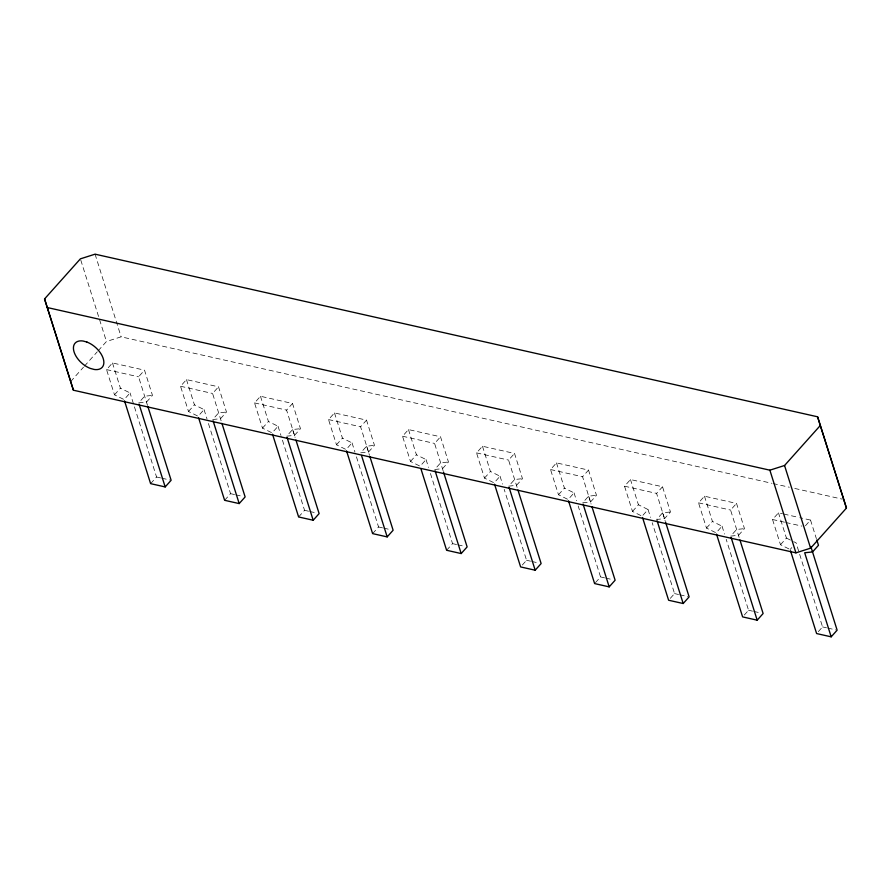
<?xml version="1.0" encoding="UTF-8"?>
<svg xmlns="http://www.w3.org/2000/svg" width="891" height="891" viewBox="0 0 891 891"><rect width="100%" height="100%" fill="white"/><g stroke="black" fill="none" stroke-linecap="round" stroke-linejoin="round"><path stroke-width="0.67" stroke-dasharray="4.46 3.34" d="M70.612 381.604L83.476 367.203M84.4 366.179L97.264 351.789M98.177 350.764L106.452 341.509L121.131 336.831L771.673 483.256M112.478 362.949L120.43 388.175L130.053 392.942L124.116 399.591L114.493 394.813L106.541 369.598L112.478 362.949L144.52 370.166L152.472 395.381L146.536 402.03L138.684 402.866L144.62 396.217L152.472 395.381M114.493 394.813L120.43 388.175M147.516 405.416L138.584 376.815L144.52 370.166M186.475 379.611L194.427 404.826L204.05 409.593L198.114 416.242L188.491 411.475L180.539 386.26L186.475 379.611L218.529 386.828L226.481 412.043L220.534 418.692L212.682 419.516L218.618 412.878L226.481 412.043M188.491 411.475L194.427 404.826M221.102 420.752L212.581 393.466L218.529 386.828M150.612 483.646L156.56 477.008L130.053 392.942M260.473 396.261L268.425 421.488L278.048 426.254L272.111 432.903L262.489 428.125L254.536 402.91L260.473 396.261L292.526 403.478L300.479 428.694L294.531 435.343L286.679 436.178L292.616 429.529L300.479 428.694M262.489 428.125L268.425 421.488M294.531 435.343L286.59 410.127L292.526 403.478M224.621 500.308L230.557 493.659L207.369 420.106M334.481 412.923L342.434 438.138L352.056 442.905L346.109 449.554L336.486 444.787L328.534 419.572L334.481 412.923L366.524 420.14L374.476 445.355L368.54 452.004L360.677 452.828L366.624 446.191L374.476 445.355M336.486 444.787L342.434 438.138M368.54 452.004L360.588 426.778L366.524 420.14M298.619 516.958L304.555 510.32L281.367 436.757M408.479 429.573L416.431 454.8L426.054 459.567L420.118 466.216L410.484 461.438L402.543 436.222L408.479 429.573L440.522 436.79L448.474 462.006L442.537 468.655L434.674 469.49L440.622 462.841L448.474 462.006M410.484 461.438L416.431 454.8M443.105 470.726L434.585 443.44L440.522 436.79M372.616 533.62L378.552 526.971L355.364 453.419M482.476 446.235L490.429 471.45L500.051 476.217L494.115 482.866L484.492 478.099L476.54 452.884L482.476 446.235L514.53 453.452L522.471 478.667L516.535 485.317L508.683 486.141L514.619 479.503L522.471 478.667M484.492 478.099L490.429 471.45M517.103 487.377L508.583 460.09L514.53 453.452M446.614 550.27L452.561 543.633L430.197 472.698M556.474 462.886L564.426 488.112L574.049 492.879L568.113 499.528L558.49 494.75L550.538 469.535L556.474 462.886L588.528 470.103L596.48 495.318L590.533 501.967L582.681 502.802L588.617 496.153L596.48 495.318M558.49 494.75L564.426 488.112M590.533 501.967L582.58 476.752L588.528 470.103M522.315 565.028L526.559 560.283L504.195 489.359M640.907 515.588L632.487 511.412L624.535 486.196L630.483 479.547L662.525 486.764L670.477 511.98L664.541 518.629L656.678 519.453L662.614 512.815L670.477 511.98M632.487 511.412L638.424 504.763L630.483 479.547M664.541 518.629L656.589 493.402L662.525 486.764M642.957 515.232L648.058 509.529L638.424 504.763M595.466 582.636L600.556 576.945L578.192 506.01M704.48 496.198L712.432 521.424L722.055 526.191L716.108 532.84L706.485 528.062L698.533 502.847L704.48 496.198L736.523 503.415L744.475 528.63L738.539 535.279L730.676 536.115L736.623 529.466L744.475 528.63M706.485 528.062L712.432 521.424M739.107 537.351L730.587 510.064L736.523 503.415M670.31 598.34L674.554 593.595L652.19 522.672M788.914 548.901L780.494 544.724L772.542 519.509L778.478 512.86L782.487 513.762M780.494 544.724L786.43 538.075L778.478 512.86M805.431 525.768L810.52 520.077L799.84 517.671M790.117 549.491L791.809 547.597M744.319 615.002L748.563 610.257L726.198 539.322M818.317 631.652L822.56 626.908L796.053 542.842L793.647 541.65M773.032 483.557L789.326 487.232M794.761 488.446L842.296 499.149M783.824 514.062L798.503 517.37M106.541 369.598L138.584 376.815M180.539 386.26L212.581 393.466M254.536 402.91L286.59 410.127M328.534 419.572L360.588 426.778M402.543 436.222L434.585 443.44M476.54 452.884L508.583 460.09M550.538 469.535L582.58 476.752M624.535 486.196L656.589 493.402M698.533 502.847L730.587 510.064M772.542 519.509L784.559 522.204M785.895 522.505L801.911 526.113M156.56 477.008L160.536 477.899M161.85 478.2L169.802 479.982M230.557 493.659L234.533 494.55M235.859 494.85L242.475 496.343M304.555 510.32L308.531 511.211M309.856 511.512L316.472 512.993M378.552 526.971L382.529 527.862M383.854 528.163L390.481 529.655M452.561 543.633L456.526 544.524M457.851 544.824L464.478 546.306M526.559 560.283L530.535 561.174M531.849 561.475L538.476 562.967M600.556 576.945L604.532 577.836M605.858 578.136L612.473 579.618M674.554 593.595L678.53 594.486M679.855 594.787L687.796 596.58M748.563 610.257L752.527 611.148M753.853 611.449L760.48 612.93M822.56 626.908L826.525 627.799M827.85 628.099L835.803 629.892M786.43 538.075L792.444 541.06M810.52 520.077L816.379 538.654M722.055 526.191L724.539 534.065M662.614 512.815L665.109 520.689M648.058 509.529L650.541 517.415M588.617 496.153L591.101 504.039M574.049 492.879L576.533 500.753M500.051 476.217L502.535 484.103M426.054 459.567L428.538 467.441M366.624 446.191L369.52 455.379M352.056 442.905L354.952 452.105M292.616 429.529L295.099 437.414M278.048 426.254L280.955 435.443M204.05 409.593L206.957 418.792M95.07 254.169L121.131 336.831M80.803 260.161L106.452 341.509"/><path stroke-width="1.34" d="M44.55 298.942L80.39 258.847L95.07 254.169L817.582 416.799L846.45 508.07L810.61 548.165L795.93 552.843L73.418 390.213L44.55 298.942L73.418 390.213M124.528 400.894L150.612 483.646L165.18 486.931L171.128 480.282L147.928 406.73M198.526 417.556L224.621 500.308L239.189 503.582L245.125 496.933L221.937 423.381M272.523 434.218L298.619 516.958L313.186 520.244L319.123 513.595L295.935 440.043M346.532 450.868L372.616 533.62L387.184 536.894L393.12 530.245L369.932 456.693M420.942 468.833L446.614 550.27L461.182 553.556L467.129 546.907L443.518 472.041M494.527 484.181L520.622 566.932L535.179 570.207L541.127 563.558L517.938 490.005M568.525 500.842L594.62 583.583L609.188 586.868L615.124 580.219L591.936 506.667M47.346 307.551L769.869 470.181L784.548 465.503L820.388 425.408M642.522 517.493L668.618 600.244L683.185 603.519L689.122 596.87L665.521 522.003M716.531 534.154L742.615 616.895L757.183 620.181L763.119 613.531L739.931 539.979M790.529 550.805L816.613 633.557L831.18 636.831L837.128 630.182L810.866 546.629M846.45 508.07L817.582 416.799M816.802 539.979L818.473 545.292L812.536 551.941L804.684 552.765L831.18 636.831M784.548 465.503L810.61 548.165M769.869 470.181L795.93 552.843M731.099 537.429L757.183 620.181M657.09 520.767L683.185 603.519M583.093 504.117L609.188 586.868M509.095 487.455L535.179 570.207M435.098 470.804L461.182 553.556M361.512 455.457L387.184 536.894M287.091 437.492L313.186 520.244M213.094 420.83L239.189 503.582M139.096 404.18L165.18 486.931M86.962 342.077L83.108 341.019A18.154 10.447 41.8 0 0 73.864 351.221A18.154 10.447 41.8 0 0 90.314 368.417L94.179 369.464A18.154 10.447 41.8 0 0 103.423 359.262A18.154 10.447 41.8 0 0 86.962 342.077"/></g></svg>
